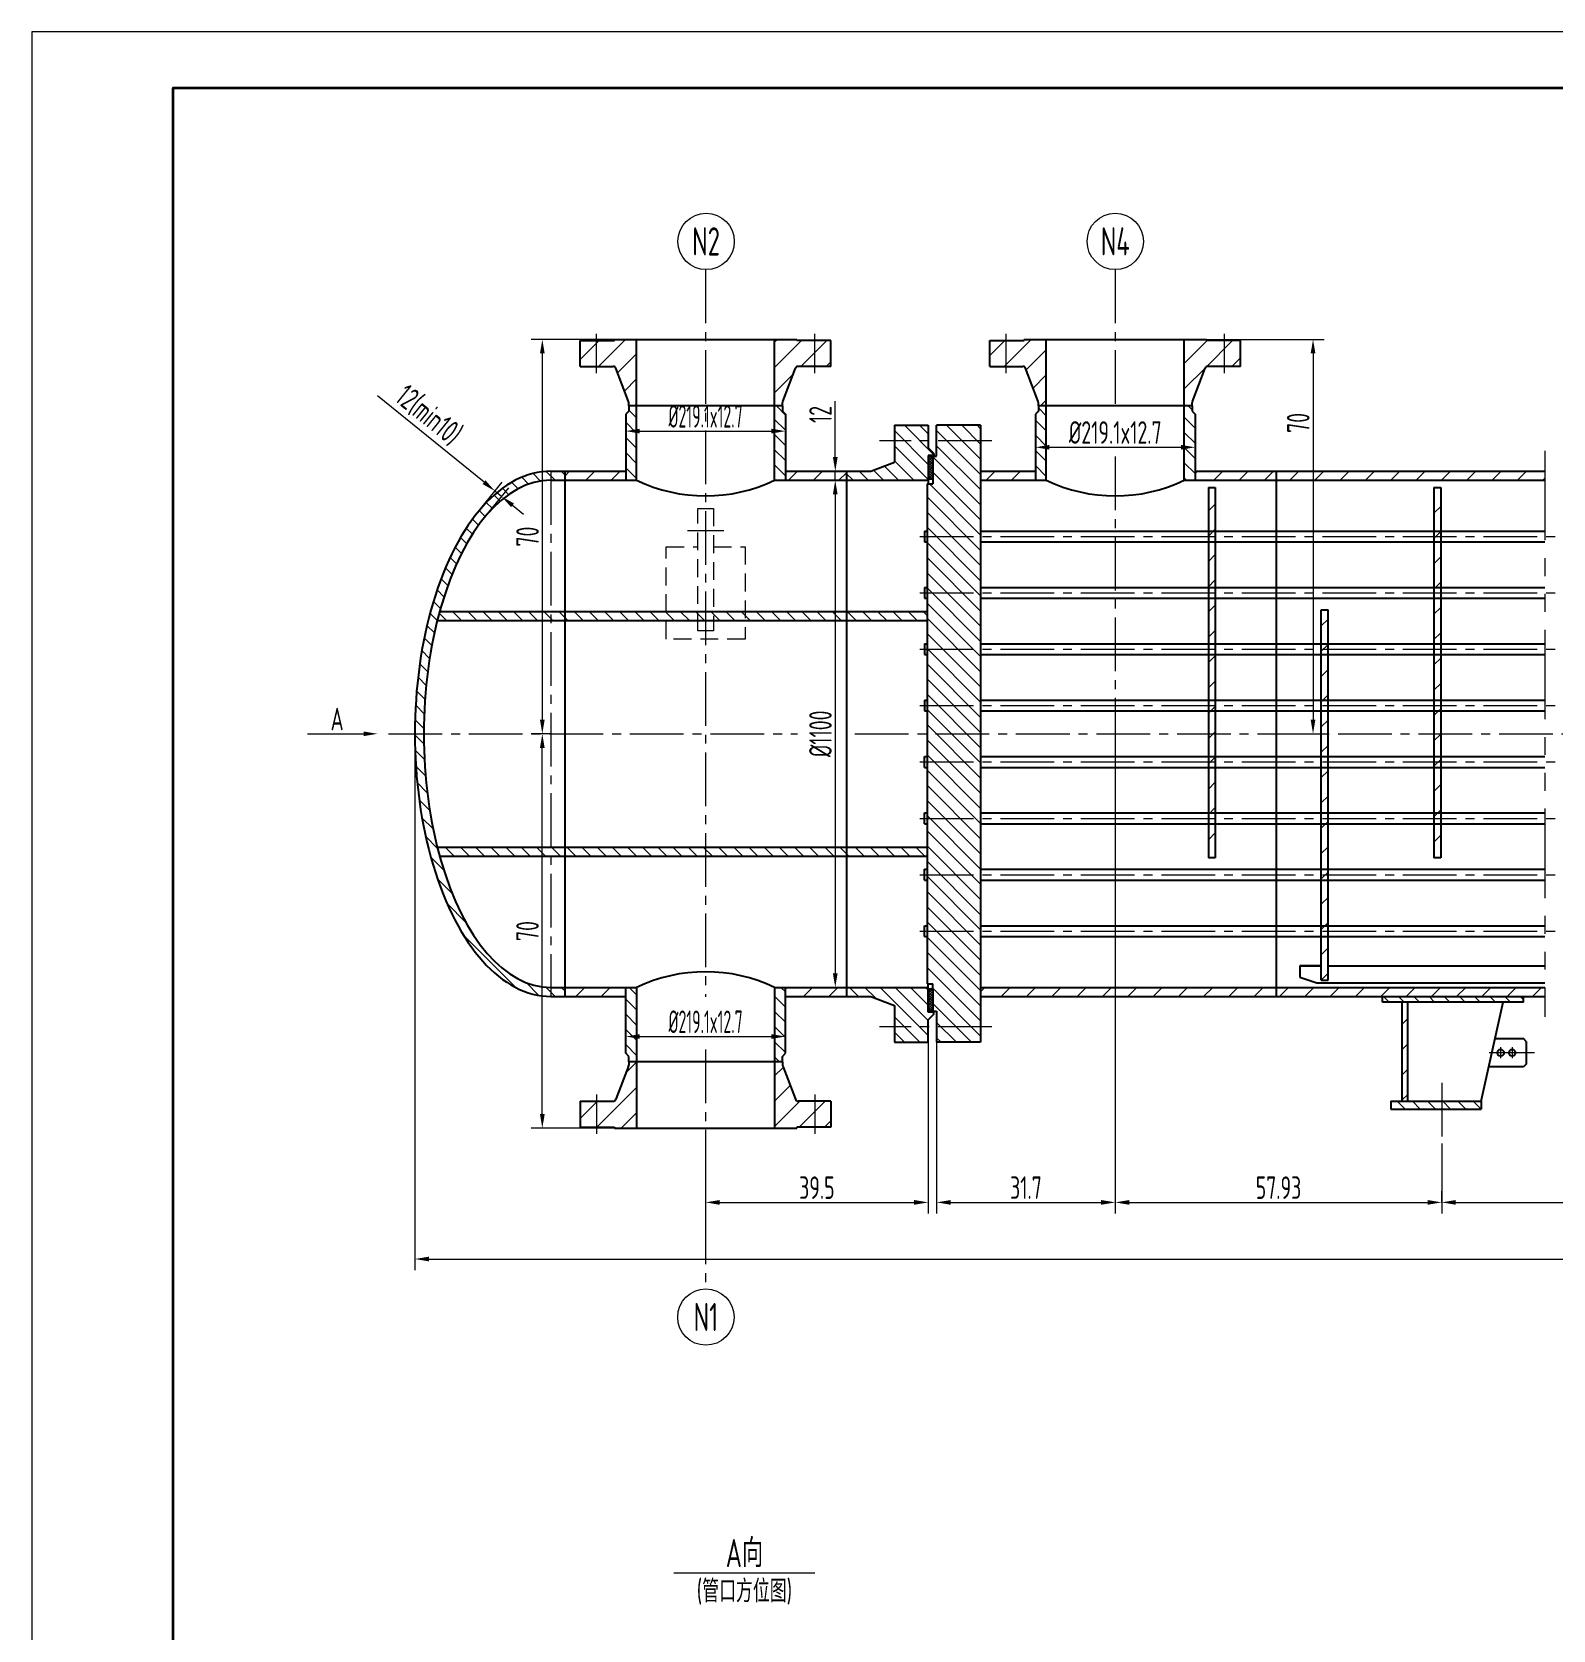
# Model space of a CAD drawing. Header units: millimetres. Extents: x 5765 to 6606, y -201 to 393.
# Drawn here: x 5765 to 6035, y 109.8 to 393.4 of the extents above; entities that cross this region are included whole.
import ezdxf
from ezdxf.enums import TextEntityAlignment as Align

# ---------------------------------------------------------------- set-up
doc = ezdxf.new("R2010")
doc.units = ezdxf.units.MM
for name, pattern in [('CENTER2', [28.575, 19.05, -3.175, 3.175, -3.175]), ('DASHED2', [9.525, 6.35, -3.175]), ('PHANTOM2', [31.75, 15.875, -3.175, 3.175, -3.175, 3.175, -3.175])]:
    doc.linetypes.add(name, pattern=pattern)
for name, color, linetype, lineweight in [('1粗实线', 7, 'Continuous', 35), ('2细实线', 3, 'Continuous', 13), ('3中心线', 1, 'CENTER2', 13), ('4虚线', 4, 'DASHED2', 13), ('5双点划线', 2, 'PHANTOM2', 13), ('6剖面线', 6, 'Continuous', 13), ('7文本', 2, 'Continuous', 13), ('8标注', 3, 'Continuous', 13), ('9图表', 4, 'Continuous', 13)]:
    doc.layers.add(name, color=color, linetype=linetype, lineweight=lineweight)
doc.styles.add('lanpec', font='bpec_e.shx', dxfattribs={"width": 0.75, "bigfont": 'hztxt.shx'})
doc.styles.add('lanpec-dim', font='bpec_e.shx', dxfattribs={"width": 0.75})
doc.dimstyles.new('lanpec', dxfattribs={"dimtxt": 4, "dimasz": 2.5, "dimexe": 2, "dimexo": 0, "dimtad": 1, "dimdsep": 46, "dimtxsty": 'lanpec-dim', "dimcen": 2.5, "dimclrd": 256, "dimclre": 256, "dimclrt": 256, "dimazin": 0, "dimtfac": 1, "dimtmove": 0, "dimatfit": 3, "dimfxl": 1, "dimlwd": -1, "dimlwe": -1, "dimarcsym": 0})
doc.dimstyles.new('lanpec$0', dxfattribs={"dimscale": 10, "dimtxt": 4, "dimasz": 2.5, "dimexe": 2, "dimexo": 0, "dimtad": 1, "dimdec": 1, "dimdsep": 46, "dimtxsty": 'lanpec-dim', "dimcen": 0.09, "dimclrd": 256, "dimclre": 256, "dimclrt": 256, "dimadec": 1, "dimazin": 0, "dimtfac": 0.707, "dimtdec": 1, "dimtmove": 0, "dimatfit": 3, "dimfxl": 1, "dimarcsym": 0})
pattern_1 = [(135, (5991.7117, 1254.9638), (-1.3470384, -1.3470384), [])]
pattern_2 = [(135, (-1050.3, 43.95), (-1.3470384, -1.3470384), [])]
pattern_3 = [(45, (5991.7117, 1254.9638), (-2.245064, 2.245064), [])]
pattern_4 = [(45, (5977.4117, 1254.9638), (-2.245064, 2.245064), [])]
pattern_5 = [(135, (4739.6455, 1247.7437), (-1.3470384, -1.3470384), [])]
pattern_6 = [(135, (6681.3107, -1572.4452), (-1.3470384, -1.3470384), [])]

# ---------------------------------------------------------------- blocks, each defined once
blk = doc.blocks.new('A1')
at = {"layer": '1粗实线'}
blk.add_lwpolyline([(-816, 10), (-10, 10), (-10, 584), (-816, 584)], close=True, dxfattribs=at)
at = {"layer": '9图表'}
blk.add_lwpolyline([(-841, 0), (0, 0), (0, 594), (-841, 594)], close=True, dxfattribs=at)
blk = doc.blocks.new('*U41')
at = {"layer": '2细实线'}
blk.add_line((-12.5, 0), (12.5, 0), dxfattribs=at)
at = {"layer": '7文本', "style": 'lanpec', "width": 0.75}
for tag, height, p in [('节点图名称', 5, (0, 3.5)), ('比例', 4, (0, -3.25))]:
    blk.add_attdef(tag, text='', height=height, dxfattribs=at).set_placement(p, align=Align.MIDDLE_CENTER)
blk = doc.blocks.new('*D59')
at = {"layer": '8标注', "transparency": 16777216}
for p, q in [((5907.59, 313.88), (5909.59, 313.88)), ((5907.59, 311.38), (5907.59, 226.38)), ((5907.59, 223.88), (5909.59, 223.88))]:
    blk.add_line(p, q, dxfattribs=at)
for points in [[(5907.17, 311.38), (5908.01, 311.38), (5907.59, 313.88)], [(5907.17, 226.38), (5908.01, 226.38), (5907.59, 223.88)]]:
    blk.add_solid(points, dxfattribs=at)
at = {"layer": 'Defpoints', "color": 0, "transparency": 16777216}
for p in [(5907.59, 313.88), (5907.59, 223.88), (5907.59, 223.88)]:
    blk.add_point(p, dxfattribs=at)
at = {"layer": '8标注', "transparency": 16777216, "insert": (5904.96, 268.88), "char_height": 4, "attachment_point": 5, "rotation": 90, "style": 'lanpec-dim'}
blk.add_mtext('%%C1100', dxfattribs=at)
blk = doc.blocks.new('*D60')
at = {"layer": '8标注', "transparency": 16777216}
for p, q in [((5907.59, 317.98), (5907.59, 327.9)), ((5911.02, 315.48), (5905.59, 315.48)), ((5907.59, 313.88), (5907.59, 315.48)), ((5911.02, 313.88), (5905.59, 313.88)), ((5907.59, 311.38), (5907.59, 308.88))]:
    blk.add_line(p, q, dxfattribs=at)
for points in [[(5907.17, 317.98), (5908.01, 317.98), (5907.59, 315.48)], [(5907.17, 311.38), (5908.01, 311.38), (5907.59, 313.88)]]:
    blk.add_solid(points, dxfattribs=at)
at = {"layer": 'Defpoints', "color": 0, "transparency": 16777216}
for p in [(5907.59, 315.48), (5911.02, 315.48), (5911.02, 313.88)]:
    blk.add_point(p, dxfattribs=at)
at = {"layer": '8标注', "transparency": 16777216, "insert": (5904.96, 325.55), "char_height": 4, "attachment_point": 5, "rotation": 90, "style": 'lanpec-dim'}
blk.add_mtext('12', dxfattribs=at)
blk = doc.blocks.new('*D61')
at = {"layer": '8标注', "transparency": 16777216}
for p, q in [((5845.26, 313.54), (5826.34, 328.87)), ((5844.12, 308.16), (5848.46, 313.52)), ((5845.3, 307.21), (5849.63, 312.56)), ((5848.37, 311.01), (5847.2, 311.96)), ((5850.32, 309.44), (5852.26, 307.86))]:
    blk.add_line(p, q, dxfattribs=at)
for points in [[(5845.52, 313.86), (5844.99, 313.21), (5847.2, 311.96)], [(5850.58, 309.76), (5850.05, 309.11), (5848.37, 311.01)]]:
    blk.add_solid(points, dxfattribs=at)
at = {"layer": 'Defpoints', "color": 0, "transparency": 16777216}
for p in [(5847.2, 311.96), (5844.12, 308.16), (5845.3, 307.21)]:
    blk.add_point(p, dxfattribs=at)
at = {"layer": '8标注', "transparency": 16777216, "insert": (5835.4, 325.38), "char_height": 4, "attachment_point": 5, "rotation": 320.9752, "style": 'lanpec-dim'}
blk.add_mtext('12(min10)', dxfattribs=at)
blk = doc.blocks.new('*D62')
at = {"layer": '8标注', "transparency": 16777216}
for p, q in [((5943.1, 319.73), (5943.1, 321.73)), ((5971.47, 318.4), (5971.47, 321.73)), ((5945.6, 319.73), (5968.97, 319.73))]:
    blk.add_line(p, q, dxfattribs=at)
for points in [[(5945.6, 320.15), (5945.6, 319.32), (5943.1, 319.73)], [(5968.97, 320.15), (5968.97, 319.32), (5971.47, 319.73)]]:
    blk.add_solid(points, dxfattribs=at)
at = {"layer": 'Defpoints', "color": 0, "transparency": 16777216}
for p in [(5943.1, 319.73), (5971.47, 319.73), (5971.47, 318.4)]:
    blk.add_point(p, dxfattribs=at)
at = {"layer": '8标注', "transparency": 16777216, "insert": (5957.28, 322.36), "char_height": 4, "attachment_point": 5, "style": 'lanpec-dim'}
blk.add_mtext('%%C219.1x12.7', dxfattribs=at)
blk = doc.blocks.new('*D64')
at = {"layer": '8标注', "transparency": 16777216}
for p, q in [((5870.4, 215.16), (5870.4, 217.16)), ((5898.77, 213.77), (5898.77, 217.16)), ((5872.9, 215.16), (5896.27, 215.16))]:
    blk.add_line(p, q, dxfattribs=at)
for points in [[(5872.9, 215.57), (5872.9, 214.74), (5870.4, 215.16)], [(5896.27, 215.57), (5896.27, 214.74), (5898.77, 215.16)]]:
    blk.add_solid(points, dxfattribs=at)
at = {"layer": 'Defpoints', "color": 0, "transparency": 16777216}
for p in [(5870.4, 215.16), (5898.77, 215.16), (5898.77, 213.77)]:
    blk.add_point(p, dxfattribs=at)
at = {"layer": '8标注', "transparency": 16777216, "insert": (5884.58, 217.78), "char_height": 4, "attachment_point": 5, "style": 'lanpec-dim'}
blk.add_mtext('{\\W0.6;%%C219.1x12.7}', dxfattribs=at)
blk = doc.blocks.new('管口号')
at = {"layer": '2细实线'}
blk.add_circle((0, 5), 5, dxfattribs=at)
at = {"layer": '7文本', "style": 'lanpec', "width": 0.75}
blk.add_attdef('N', text='', height=5, dxfattribs=at).set_placement((0, 5), align=Align.MIDDLE_CENTER)
blk = doc.blocks.new('*D70')
at = {"layer": '8标注', "transparency": 16777216}
for p, q in [((5924.08, 214.13), (5924.08, 183.72)), ((5884.58, 191.8), (5884.58, 183.72)), ((5887.08, 185.72), (5921.58, 185.72))]:
    blk.add_line(p, q, dxfattribs=at)
for points in [[(5887.08, 186.14), (5887.08, 185.3), (5884.58, 185.72)], [(5921.58, 186.14), (5921.58, 185.3), (5924.08, 185.72)]]:
    blk.add_solid(points, dxfattribs=at)
at = {"layer": 'Defpoints', "color": 0, "transparency": 16777216}
for p in [(5924.08, 214.13), (5884.58, 191.8), (5924.08, 185.72)]:
    blk.add_point(p, dxfattribs=at)
at = {"layer": '8标注', "transparency": 16777216, "insert": (5904.33, 188.34), "char_height": 4, "attachment_point": 5, "style": 'lanpec-dim'}
blk.add_mtext('39.5', dxfattribs=at)
blk = doc.blocks.new('*D71')
at = {"layer": '8标注', "transparency": 16777216}
for p, q in [((5832.98, 268.88), (5832.98, 173.67)), ((6338.07, 268.88), (6338.07, 173.67)), ((5835.48, 175.67), (6335.57, 175.67))]:
    blk.add_line(p, q, dxfattribs=at)
for points in [[(5835.48, 176.09), (5835.48, 175.25), (5832.98, 175.67)], [(6335.57, 176.09), (6335.57, 175.25), (6338.07, 175.67)]]:
    blk.add_solid(points, dxfattribs=at)
at = {"layer": 'Defpoints', "color": 0, "transparency": 16777216}
for p in [(5832.98, 268.88), (6338.07, 268.88), (6338.07, 175.67)]:
    blk.add_point(p, dxfattribs=at)
at = {"layer": '8标注', "transparency": 16777216, "insert": (6085.53, 178.29), "char_height": 4, "attachment_point": 5, "style": 'lanpec-dim'}
blk.add_mtext('505.09', dxfattribs=at)
blk = doc.blocks.new('*D69')
at = {"layer": '8标注', "transparency": 16777216}
for p, q in [((6155.84, 194.72), (6155.84, 183.72)), ((6015.21, 185.72), (6015.21, 187.72)), ((6017.71, 185.72), (6153.34, 185.72))]:
    blk.add_line(p, q, dxfattribs=at)
for points in [[(6017.71, 186.14), (6017.71, 185.3), (6015.21, 185.72)], [(6153.34, 186.14), (6153.34, 185.3), (6155.84, 185.72)]]:
    blk.add_solid(points, dxfattribs=at)
at = {"layer": 'Defpoints', "color": 0, "transparency": 16777216}
for p in [(6155.84, 194.72), (6015.21, 185.72), (6155.84, 185.72)]:
    blk.add_point(p, dxfattribs=at)
at = {"layer": '8标注', "transparency": 16777216, "insert": (6085.53, 188.34), "char_height": 4, "attachment_point": 5, "style": 'lanpec-dim'}
blk.add_mtext('140.63', dxfattribs=at)
blk = doc.blocks.new('*D50')
at = {"layer": '8标注', "transparency": 16777216}
for p, q in [((5957.28, 268.88), (5957.28, 183.72)), ((5925.58, 214.13), (5925.58, 183.72)), ((5928.08, 185.72), (5954.78, 185.72))]:
    blk.add_line(p, q, dxfattribs=at)
for points in [[(5928.08, 186.14), (5928.08, 185.3), (5925.58, 185.72)], [(5954.78, 186.14), (5954.78, 185.3), (5957.28, 185.72)]]:
    blk.add_solid(points, dxfattribs=at)
at = {"layer": 'Defpoints', "color": 0, "transparency": 16777216}
for p in [(5957.28, 268.88), (5925.58, 214.13), (5957.28, 185.72)]:
    blk.add_point(p, dxfattribs=at)
at = {"layer": '8标注', "transparency": 16777216, "insert": (5941.43, 188.34), "char_height": 4, "attachment_point": 5, "style": 'lanpec-dim'}
blk.add_mtext('31.7', dxfattribs=at)
blk = doc.blocks.new('*D53')
at = {"layer": '8标注', "transparency": 16777216}
for p, q in [((6015.21, 196.16), (6015.21, 183.72)), ((5957.28, 194.84), (5957.28, 183.72)), ((5959.78, 185.72), (6012.71, 185.72))]:
    blk.add_line(p, q, dxfattribs=at)
for points in [[(5959.78, 186.14), (5959.78, 185.3), (5957.28, 185.72)], [(6012.71, 186.14), (6012.71, 185.3), (6015.21, 185.72)]]:
    blk.add_solid(points, dxfattribs=at)
at = {"layer": 'Defpoints', "color": 0, "transparency": 16777216}
for p in [(6015.21, 196.16), (5957.28, 194.84), (6015.21, 185.72)]:
    blk.add_point(p, dxfattribs=at)
at = {"layer": '8标注', "transparency": 16777216, "insert": (5986.25, 188.34), "char_height": 4, "attachment_point": 5, "style": 'lanpec-dim'}
blk.add_mtext('57.93', dxfattribs=at)
blk = doc.blocks.new('*D42')
at = {"layer": '8标注', "transparency": 16777216}
for p, q in [((5857.08, 268.88), (5853.6, 268.88)), ((5855.6, 201.38), (5855.6, 266.38)), ((5868.39, 198.88), (5853.6, 198.88))]:
    blk.add_line(p, q, dxfattribs=at)
for points in [[(5855.18, 266.38), (5856.02, 266.38), (5855.6, 268.88)], [(5855.18, 201.38), (5856.02, 201.38), (5855.6, 198.88)]]:
    blk.add_solid(points, dxfattribs=at)
at = {"layer": 'Defpoints', "color": 0, "transparency": 16777216}
for p in [(5855.6, 268.88), (5857.08, 268.88), (5868.39, 198.88)]:
    blk.add_point(p, dxfattribs=at)
at = {"layer": '8标注', "transparency": 16777216, "insert": (5852.98, 233.88), "char_height": 4, "attachment_point": 5, "rotation": 90, "style": 'lanpec-dim'}
blk.add_mtext('70', dxfattribs=at)
blk = doc.blocks.new('*D43')
at = {"layer": '8标注', "transparency": 16777216}
for p, q in [((5872.33, 338.88), (5853.6, 338.88)), ((5855.6, 336.38), (5855.6, 271.38)), ((5857.08, 268.88), (5853.6, 268.88))]:
    blk.add_line(p, q, dxfattribs=at)
for points in [[(5855.18, 336.38), (5856.02, 336.38), (5855.6, 338.88)], [(5855.18, 271.38), (5856.02, 271.38), (5855.6, 268.88)]]:
    blk.add_solid(points, dxfattribs=at)
at = {"layer": 'Defpoints', "color": 0, "transparency": 16777216}
for p in [(5872.33, 338.88), (5855.6, 268.88), (5857.08, 268.88)]:
    blk.add_point(p, dxfattribs=at)
at = {"layer": '8标注', "transparency": 16777216, "insert": (5852.98, 303.88), "char_height": 4, "attachment_point": 5, "rotation": 90, "style": 'lanpec-dim'}
blk.add_mtext('70', dxfattribs=at)
blk = doc.blocks.new('*D44')
at = {"layer": '8标注', "transparency": 16777216}
for p, q in [((5973.47, 338.88), (5994.38, 338.88)), ((5992.38, 336.38), (5992.38, 271.38)), ((5986.44, 268.88), (5994.38, 268.88))]:
    blk.add_line(p, q, dxfattribs=at)
for points in [[(5991.96, 336.38), (5992.8, 336.38), (5992.38, 338.88)], [(5991.96, 271.38), (5992.8, 271.38), (5992.38, 268.88)]]:
    blk.add_solid(points, dxfattribs=at)
at = {"layer": 'Defpoints', "color": 0, "transparency": 16777216}
for p in [(5973.47, 338.88), (5986.44, 268.88), (5992.38, 268.88)]:
    blk.add_point(p, dxfattribs=at)
at = {"layer": '8标注', "transparency": 16777216, "insert": (5989.76, 324.06), "char_height": 4, "attachment_point": 5, "rotation": 90, "style": 'lanpec-dim'}
blk.add_mtext('70', dxfattribs=at)
blk = doc.blocks.new('*D48')
at = {"layer": '8标注', "transparency": 16777216}
for p, q in [((5870.4, 322.6), (5870.4, 324.6)), ((5898.77, 323.99), (5898.77, 320.6)), ((5872.9, 322.6), (5896.27, 322.6))]:
    blk.add_line(p, q, dxfattribs=at)
for points in [[(5872.9, 323.02), (5872.9, 322.19), (5870.4, 322.6)], [(5896.27, 323.02), (5896.27, 322.19), (5898.77, 322.6)]]:
    blk.add_solid(points, dxfattribs=at)
at = {"layer": 'Defpoints', "color": 0, "transparency": 16777216}
for p in [(5898.77, 323.99), (5870.4, 322.6), (5898.77, 322.6)]:
    blk.add_point(p, dxfattribs=at)
at = {"layer": '8标注', "transparency": 16777216, "insert": (5884.58, 325.23), "char_height": 4, "attachment_point": 5, "style": 'lanpec-dim'}
blk.add_mtext('{\\W0.6;%%C219.1x12.7}', dxfattribs=at)

msp = doc.modelspace()

# ---------------------------------------------------------------- hatches: boundary and pattern name
at = {"layer": '6剖面线'}
h = msp.add_hatch(dxfattribs=at)
h.set_pattern_fill('ANSI31', color=256, style=0)
h.set_pattern_definition(pattern_3)
h.paths.add_polyline_path([(5903.953, 334.071), (5902.453, 334.071), (5902.453, 338.681), (5903.953, 338.681)])
h.paths.add_polyline_path([(5905.453, 334.071), (5903.953, 334.071), (5903.953, 338.681), (5905.453, 338.681)])
h.paths.add_polyline_path([(5902.453, 338.681), (5900.773, 338.681), (5900.773, 338.881), (5896.833, 338.881), (5896.833, 327.081), (5898.233, 327.081), (5898.233, 327.689, -0.09138), (5898.266, 327.867), (5900.51, 333.749, -0.3110597), (5900.977, 334.071), (5902.453, 334.071)])
h.paths.add_polyline_path([(5906.833, 338.681), (5905.453, 338.681), (5905.453, 334.071), (5906.833, 334.071)])
h.paths.add_polyline_path([(5872.333, 338.881), (5868.393, 338.881), (5868.393, 338.681), (5865.213, 338.681), (5865.213, 334.071), (5868.188, 334.071, -0.3110597), (5868.656, 333.749), (5870.9, 327.867, -0.09138), (5870.933, 327.689), (5870.933, 327.081), (5872.333, 327.081)])
h.paths.add_polyline_path([(5865.213, 338.681), (5862.333, 338.681), (5862.333, 334.071), (5865.213, 334.071)])
h = msp.add_hatch(dxfattribs=at)
h.set_pattern_fill('ANSI31', color=256, style=0)
h.set_pattern_definition([(45, (5976.023, 336.6136), (-2.24506, 2.24506), [])])
h.paths.add_polyline_path([(5976.653, 338.681), (5975.153, 338.681), (5975.153, 334.071), (5976.653, 334.071)])
h.paths.add_polyline_path([(5978.153, 338.681), (5976.653, 338.681), (5976.653, 334.071), (5978.153, 334.071)])
h.paths.add_polyline_path([(5975.153, 338.681), (5973.473, 338.681), (5973.473, 338.881), (5969.533, 338.881), (5969.533, 327.081), (5970.933, 327.081), (5970.933, 327.689, -0.09138), (5970.966, 327.867), (5973.21, 333.749, -0.3110597), (5973.677, 334.071), (5975.153, 334.071)])
h.paths.add_polyline_path([(5979.533, 338.681), (5978.153, 338.681), (5978.153, 334.071), (5979.533, 334.071)])
h.paths.add_polyline_path([(5945.033, 338.881), (5941.093, 338.881), (5941.093, 338.681), (5937.913, 338.681), (5937.913, 334.071), (5940.888, 334.071, -0.3110597), (5941.356, 333.749), (5943.6, 327.867, -0.09138), (5943.633, 327.689), (5943.633, 327.081), (5945.033, 327.081)])
h.paths.add_polyline_path([(5937.913, 338.681), (5935.033, 338.681), (5935.033, 334.071), (5937.913, 334.071)])
h = msp.add_hatch(dxfattribs=at)
h.set_pattern_fill('ANSI31', color=256, scale=0.6, angle=90, style=0)
h.set_pattern_definition(pattern_6)
h.paths.add_polyline_path([(5870.399, 325.585), (5870.933, 326.12), (5870.933, 327.081), (5872.333, 327.081), (5872.333, 313.881), (5870.399, 313.881)])
h.paths.add_polyline_path([(5898.767, 313.881), (5896.833, 313.881), (5896.833, 327.081), (5898.233, 327.081), (5898.233, 326.12), (5898.767, 325.585)])
h = msp.add_hatch(dxfattribs=at)
h.set_pattern_fill('ANSI31', color=256, scale=0.6, angle=90, style=0)
h.set_pattern_definition([(135, (5943.3934, 324.2713), (-1.34704, -1.34704), [])])
h.paths.add_polyline_path([(5943.633, 326.12), (5943.099, 325.585), (5943.099, 313.881), (5943.633, 313.881)])
h.paths.add_polyline_path([(5971.467, 325.585), (5970.933, 326.12), (5970.933, 313.881), (5971.467, 313.881)])
h.paths.add_polyline_path([(5945.033, 327.081), (5943.633, 327.081), (5943.633, 313.881), (5945.033, 313.881)])
h.paths.add_polyline_path([(5970.933, 327.081), (5969.533, 327.081), (5969.533, 313.881), (5970.933, 313.881)])
h = msp.add_hatch(dxfattribs=at)
h.set_pattern_fill('ANSI31', color=256, scale=0.6, angle=90, style=0)
h.set_pattern_definition([(135, (-65386.2316, -31461.832), (-1.34703842, -1.34703842), [])])
h.paths.add_polyline_path([(5924.083, 320.881), (5924.083, 323.631), (5918.083, 323.631), (5918.083, 320.881)])
h.paths.add_polyline_path([(5918.083, 320.881), (5918.083, 317.081), (5913.883, 315.481), (5909.583, 315.481), (5909.583, 313.881), (5924.083, 313.881), (5924.083, 318.281), (5925.083, 318.281), (5925.083, 318.631), (5924.083, 319.631), (5924.083, 320.881)])
h = msp.add_hatch(dxfattribs=at)
h.set_pattern_fill('ANSI31', color=256, scale=0.6, angle=90, style=0)
h.set_pattern_definition([(135, (717.56, -331.58), (-1.3470384, -1.3470384), [])])
h.paths.add_polyline_path([(5933.383, 323.631), (5925.583, 323.631), (5925.583, 320.881), (5933.383, 320.881)])
h.paths.add_polyline_path([(5933.383, 315.481), (5933.383, 320.881), (5925.583, 320.881), (5925.583, 318.131), (5924.883, 318.131), (5924.883, 314.131), (5924.883, 313.231), (5923.883, 313.231), (5923.883, 303.881), (5933.383, 303.881)])
h.paths.add_polyline_path([(5933.383, 303.881), (5923.883, 303.881), (5923.883, 293.881), (5933.383, 293.881)])
h.paths.add_polyline_path([(5933.383, 293.881), (5923.883, 293.881), (5923.883, 283.881), (5933.383, 283.881)])
h.paths.add_polyline_path([(5933.383, 283.881), (5923.883, 283.881), (5923.883, 273.881), (5933.383, 273.881)])
h.paths.add_polyline_path([(5933.383, 273.881), (5923.883, 273.881), (5923.883, 268.881), (5933.383, 268.881)])
h.paths.add_polyline_path([(5933.383, 268.881), (5923.883, 268.881), (5923.883, 263.881), (5933.383, 263.881)])
h.paths.add_polyline_path([(5933.383, 263.881), (5923.883, 263.881), (5923.883, 253.881), (5933.383, 253.881)])
h.paths.add_polyline_path([(5933.383, 253.881), (5923.883, 253.881), (5923.883, 243.881), (5933.383, 243.881)])
h.paths.add_polyline_path([(5933.383, 243.881), (5923.883, 243.881), (5923.883, 233.881), (5933.383, 233.881)])
h.paths.add_polyline_path([(5933.383, 233.881), (5923.883, 233.881), (5923.883, 224.531), (5924.883, 224.531), (5924.883, 219.631), (5925.583, 219.631), (5925.583, 216.881), (5933.383, 216.881)])
h.paths.add_polyline_path([(5933.383, 216.881), (5925.583, 216.881), (5925.583, 214.131), (5933.383, 214.131)])
h = msp.add_hatch(dxfattribs=at)
h.set_pattern_fill('ANSI37', color=256, scale=0.1, style=0)
h.set_pattern_definition([(45, (4709.59433, 1247.7437), (-0.2245064, 0.2245064), []), (135, (4709.59433, 1247.7437), (-0.2245064, -0.2245064), [])])
h.paths.add_polyline_path([(5924.083, 314.131), (5924.883, 314.131), (5924.883, 318.131), (5924.083, 318.131)])
h = msp.add_hatch(dxfattribs=at)
h.set_pattern_fill('ANSI31', color=256, scale=0.6, angle=90, style=0)
h.set_pattern_definition(pattern_1)
edge = h.paths.add_edge_path()
edge.add_ellipse((5857.083, 268.881), major_axis=(0, 45), ratio=0.5, start_angle=0, end_angle=90, ccw=False)
edge.add_line((5857.083, 313.881), (5857.083, 315.481))
edge.add_ellipse((5857.083, 268.881), major_axis=(0, 46.6), ratio=0.5171674, start_angle=0, end_angle=90)
edge.add_line((5832.983, 268.881), (5834.583, 268.881))
h.paths.add_polyline_path([(5859.583, 313.881), (5859.583, 315.481), (5857.083, 315.481), (5857.083, 313.881)])
edge = h.paths.add_edge_path()
edge.add_ellipse((5857.083, 268.881), major_axis=(0, 45), ratio=0.5, start_angle=90, end_angle=180, ccw=False)
edge.add_line((5834.583, 268.881), (5832.983, 268.881))
edge.add_ellipse((5857.083, 268.881), major_axis=(0, 46.6), ratio=0.5171674, start_angle=90, end_angle=180)
edge.add_line((5857.083, 222.281), (5857.083, 223.881))
h.paths.add_polyline_path([(5857.083, 223.881), (5857.083, 222.281), (5859.583, 222.281), (5859.583, 223.881)])
h = msp.add_hatch(dxfattribs=at)
h.set_pattern_fill('ANSI31', color=256, style=0)
h.set_pattern_definition(pattern_3)
h.paths.add_polyline_path([(5859.583, 315.481), (5859.583, 313.881), (5870.399, 313.881), (5870.399, 315.481)])
h.paths.add_polyline_path([(5909.583, 313.881), (5909.583, 315.481), (5898.767, 315.481), (5898.767, 313.881)])
h = msp.add_hatch(dxfattribs=at)
h.set_pattern_fill('ANSI31', color=256, style=0)
h.set_pattern_definition(pattern_4)
h.paths.add_polyline_path([(5943.099, 313.881), (5943.099, 315.481), (5933.383, 315.481), (5933.383, 313.881)])
h.paths.add_polyline_path([(6004.83, 315.481), (6004.83, 313.881), (6033.526, 313.881), (6033.526, 315.481)])
h.paths.add_polyline_path([(6004.83, 313.881), (6004.83, 315.481), (5971.467, 315.481), (5971.467, 313.881)])
h = msp.add_hatch(dxfattribs=at)
h.set_pattern_fill('ANSI31', color=256, style=0)
h.set_pattern_definition(pattern_4)
h.paths.add_polyline_path([(5975.037, 312.581), (5973.837, 312.581), (5973.837, 246.881), (5975.037, 246.881)])
h = msp.add_hatch(dxfattribs=at)
h.set_pattern_fill('ANSI31', color=256, style=0)
h.set_pattern_definition(pattern_4)
h.paths.add_polyline_path([(6015.037, 312.581), (6013.837, 312.581), (6013.837, 246.881), (6015.037, 246.881)])
h = msp.add_hatch(dxfattribs=at)
h.set_pattern_fill('ANSI31', color=256, scale=0.6, angle=90, style=0)
h.set_pattern_definition(pattern_2)
h.paths.add_polyline_path([(5884.583, 290.581), (5857.083, 290.581), (5857.083, 289.781), (5884.583, 289.781)])
h.paths.add_polyline_path([(5884.583, 289.781), (5857.083, 289.781), (5857.083, 288.981), (5884.583, 288.981)])
h.paths.add_polyline_path([(5909.583, 290.581), (5884.583, 290.581), (5884.583, 289.781), (5909.583, 289.781)])
h.paths.add_polyline_path([(5909.583, 289.781), (5884.583, 289.781), (5884.583, 288.981), (5909.583, 288.981)])
h.paths.add_polyline_path([(5923.883, 290.581), (5909.583, 290.581), (5909.583, 289.781), (5923.883, 289.781)])
h.paths.add_polyline_path([(5923.883, 289.781), (5909.583, 289.781), (5909.583, 288.981), (5923.883, 288.981)])
h.paths.add_polyline_path([(5837.411, 290.581), (5837.224, 289.781), (5857.083, 289.781), (5857.083, 290.581)])
h.paths.add_polyline_path([(5837.224, 289.781), (5837.038, 288.981), (5857.083, 288.981), (5857.083, 289.781)])
h = msp.add_hatch(dxfattribs=at)
h.set_pattern_fill('ANSI31', color=256, style=0)
h.set_pattern_definition(pattern_4)
h.paths.add_polyline_path([(5995.037, 290.881), (5993.837, 290.881), (5993.837, 225.181), (5995.037, 225.181)])
h = msp.add_hatch(dxfattribs=at)
h.set_pattern_fill('ANSI31', color=256, scale=0.6, angle=90, style=0)
h.set_pattern_definition(pattern_2)
h.paths.add_polyline_path([(5884.583, 247.181), (5857.083, 247.181), (5857.083, 247.981), (5884.583, 247.981)])
h.paths.add_polyline_path([(5884.583, 247.981), (5857.083, 247.981), (5857.083, 248.781), (5884.583, 248.781)])
h.paths.add_polyline_path([(5911.09, 247.181), (5884.583, 247.181), (5884.583, 247.981), (5911.09, 247.981)])
h.paths.add_polyline_path([(5911.09, 247.981), (5884.583, 247.981), (5884.583, 248.781), (5911.09, 248.781)])
h.paths.add_polyline_path([(5923.883, 247.181), (5911.09, 247.181), (5911.09, 247.981), (5923.883, 247.981)])
h.paths.add_polyline_path([(5923.883, 247.981), (5911.09, 247.981), (5911.09, 248.781), (5923.883, 248.781)])
h.paths.add_polyline_path([(5837.411, 247.181), (5837.224, 247.981), (5857.083, 247.981), (5857.083, 247.181)])
h.paths.add_polyline_path([(5837.224, 247.981), (5837.038, 248.781), (5857.083, 248.781), (5857.083, 247.981)])
h = msp.add_hatch(dxfattribs=at)
h.set_pattern_fill('ANSI31', color=256, style=0)
h.set_pattern_definition(pattern_3)
h.paths.add_polyline_path([(5870.399, 222.281), (5870.399, 223.881), (5859.583, 223.881), (5859.583, 222.281)])
h.paths.add_polyline_path([(5898.767, 223.881), (5898.767, 222.281), (5909.583, 222.281), (5909.583, 223.881)])
h = msp.add_hatch(dxfattribs=at)
h.set_pattern_fill('ANSI31', color=256, scale=0.6, angle=90, style=0)
h.set_pattern_definition(pattern_6)
h.paths.add_polyline_path([(5870.399, 212.176), (5870.933, 211.642), (5870.933, 210.681), (5872.333, 210.681), (5872.333, 223.881), (5870.399, 223.881)])
h.paths.add_polyline_path([(5898.767, 223.881), (5896.833, 223.881), (5896.833, 210.681), (5898.233, 210.681), (5898.233, 211.642), (5898.767, 212.176)])
h = msp.add_hatch(dxfattribs=at)
h.set_pattern_fill('ANSI31', color=256, scale=0.6, angle=90, style=0)
h.set_pattern_definition(pattern_1)
h.paths.add_polyline_path([(5909.583, 223.881), (5909.583, 222.281), (5913.883, 222.281), (5918.083, 220.681), (5918.083, 216.881), (5924.083, 216.881), (5924.083, 218.131), (5925.083, 219.131), (5925.083, 219.481), (5924.083, 219.481), (5924.083, 223.881)])
h.paths.add_polyline_path([(5918.083, 216.881), (5918.083, 214.131), (5924.083, 214.131), (5924.083, 216.881)])
h = msp.add_hatch(dxfattribs=at)
h.set_pattern_fill('ANSI37', color=256, scale=0.1, style=0)
h.set_pattern_definition([(315, (-65386.23156, 31999.59342), (-0.224506403, -0.224506403), []), (225, (-65386.23156, 31999.59342), (-0.224506403, 0.224506403), [])])
h.paths.add_polyline_path([(5924.083, 219.631), (5924.883, 219.631), (5924.883, 223.631), (5924.083, 223.631)])
h = msp.add_hatch(dxfattribs=at)
h.set_pattern_fill('ANSI31', color=256, style=0)
h.set_pattern_definition(pattern_4)
h.paths.add_polyline_path([(5959.419, 222.281), (5959.419, 223.881), (5933.383, 223.881), (5933.383, 222.281)])
h.paths.add_polyline_path([(5959.419, 223.881), (5959.419, 222.281), (6033.526, 222.281), (6033.526, 223.881)])
h = msp.add_hatch(dxfattribs=at)
h.set_pattern_fill('ANSI31', color=256, scale=0.6, angle=90, style=0)
h.set_pattern_definition(pattern_5)
h.paths.add_polyline_path([(6029.713, 221.281), (6029.713, 222.281), (6004.713, 222.281), (6004.713, 221.281)])
h = msp.add_hatch(dxfattribs=at)
h.set_pattern_fill('ANSI31', color=256, style=0)
h.set_pattern_definition([(45, (4739.6455, 1247.7437), (-2.245064, 2.245064), [])])
h.paths.add_polyline_path([(6009.213, 221.281), (6008.213, 221.281), (6008.213, 203.681), (6009.213, 203.681)])
h = msp.add_hatch(dxfattribs=at)
h.set_pattern_fill('ANSI31', color=256, style=0)
h.set_pattern_definition(pattern_3)
h.paths.add_polyline_path([(5903.953, 203.691), (5902.453, 203.691), (5902.453, 199.081), (5903.953, 199.081)])
h.paths.add_polyline_path([(5905.453, 203.691), (5903.953, 203.691), (5903.953, 199.081), (5905.453, 199.081)])
h.paths.add_polyline_path([(5902.453, 199.081), (5900.773, 199.081), (5900.773, 198.881), (5896.833, 198.881), (5896.833, 210.681), (5898.233, 210.681), (5898.233, 210.073, 0.09138), (5898.266, 209.895), (5900.51, 204.012, 0.3110597), (5900.977, 203.691), (5902.453, 203.691)])
h.paths.add_polyline_path([(5906.833, 199.081), (5905.453, 199.081), (5905.453, 203.691), (5906.833, 203.691)])
h.paths.add_polyline_path([(5872.333, 198.881), (5868.393, 198.881), (5868.393, 199.081), (5865.213, 199.081), (5865.213, 203.691), (5868.188, 203.691, 0.3110597), (5868.656, 204.012), (5870.9, 209.895, 0.09138), (5870.933, 210.073), (5870.933, 210.681), (5872.333, 210.681)])
h.paths.add_polyline_path([(5865.213, 199.081), (5862.333, 199.081), (5862.333, 203.691), (5865.213, 203.691)])
h = msp.add_hatch(dxfattribs=at)
h.set_pattern_fill('ANSI31', color=256, scale=0.6, angle=90, style=0)
h.set_pattern_definition(pattern_5)
h.paths.add_polyline_path([(6015.213, 202.281), (6015.213, 203.681), (6006.213, 203.681), (6006.213, 202.281)])
h.paths.add_polyline_path([(6022.213, 202.281), (6022.213, 203.681), (6015.213, 203.681), (6015.213, 202.281)])

# ---------------------------------------------------------------- linework, layer by layer
for p, q in [((5862.333, 334.071), (5862.333, 338.681)), ((5862.333, 338.681), (5868.393, 338.681)), ((5868.393, 338.681), (5868.393, 338.881)), ((5868.393, 338.881), (5900.773, 338.881)), ((5872.333, 313.881), (5872.333, 338.881)), ((5896.833, 313.881), (5896.833, 338.881)), ((5900.773, 338.681), (5900.773, 338.881)), ((5906.833, 338.681), (5900.773, 338.681)), ((5906.833, 334.071), (5906.833, 338.681)), ((5935.033, 334.071), (5935.033, 338.681)), ((5935.033, 338.681), (5941.093, 338.681)), ((5941.093, 338.681), (5941.093, 338.881)), ((5941.093, 338.881), (5973.473, 338.881)), ((5945.033, 313.881), (5945.033, 338.881)), ((5969.533, 313.881), (5969.533, 338.881)), ((5973.473, 338.681), (5973.473, 338.881)), ((5979.533, 338.681), (5973.473, 338.681)), ((5979.533, 334.071), (5979.533, 338.681)), ((5862.333, 334.071), (5868.188, 334.071)), ((5870.9, 327.867), (5868.656, 333.749)), ((5898.266, 327.867), (5900.51, 333.749)), ((5906.833, 334.071), (5900.977, 334.071)), ((5935.033, 334.071), (5940.888, 334.071)), ((5943.6, 327.867), (5941.356, 333.749)), ((5970.966, 327.867), (5973.21, 333.749)), ((5979.533, 334.071), (5973.677, 334.071)), ((5870.933, 327.081), (5870.933, 327.689)), ((5898.233, 327.081), (5870.933, 327.081)), ((5870.933, 327.081), (5870.933, 326.12)), ((5898.233, 327.081), (5898.233, 327.689)), ((5898.233, 327.081), (5898.233, 326.12)), ((5943.633, 327.081), (5943.633, 327.689)), ((5970.933, 327.081), (5943.633, 327.081)), ((5943.633, 327.081), (5943.633, 326.12)), ((5943.633, 327.081), (5943.633, 326.12)), ((5970.933, 327.081), (5970.933, 327.689)), ((5970.933, 327.081), (5970.933, 326.12)), ((5970.933, 327.081), (5970.933, 326.12)), ((5870.933, 326.12), (5870.399, 325.585)), ((5870.399, 325.585), (5870.399, 313.881)), ((5898.233, 326.12), (5898.767, 325.585)), ((5898.767, 325.585), (5898.767, 313.881)), ((5918.083, 323.631), (5918.083, 317.081)), ((5918.083, 323.631), (5924.083, 323.631)), ((5924.083, 323.631), (5924.083, 319.631)), ((5925.583, 318.131), (5925.583, 323.631)), ((5933.383, 323.631), (5925.583, 323.631)), ((5933.383, 323.631), (5933.383, 315.481)), ((5943.633, 326.12), (5943.099, 325.585)), ((5943.099, 325.585), (5943.099, 313.881)), ((5970.933, 326.12), (5971.467, 325.585)), ((5971.467, 325.585), (5971.467, 313.881)), ((5925.083, 318.631), (5924.083, 319.631)), ((5924.083, 318.281), (5924.083, 313.231)), ((5925.083, 318.281), (5924.083, 318.281)), ((5924.883, 318.131), (5925.583, 318.131)), ((5924.883, 318.131), (5924.883, 313.231)), ((5924.883, 318.131), (5925.583, 318.131)), ((5925.083, 318.631), (5925.083, 318.131)), ((5857.083, 315.481), (5859.583, 315.481)), ((5859.583, 315.481), (5859.583, 268.881)), ((5859.583, 315.481), (5870.399, 315.481)), ((5898.767, 315.481), (5909.583, 315.481)), ((5909.583, 315.481), (5909.583, 268.881)), ((5909.583, 315.481), (5913.883, 315.481)), ((5913.883, 315.481), (5918.083, 317.081)), ((5933.383, 315.481), (5933.383, 214.131)), ((5933.383, 315.481), (5943.099, 315.481)), ((5971.467, 315.481), (6004.83, 315.481)), ((5985.85, 315.481), (5985.85, 222.281)), ((6004.83, 315.481), (6033.526, 315.481)), ((5857.083, 313.881), (5859.583, 313.881)), ((5859.583, 313.881), (5872.333, 313.881)), ((5896.833, 313.881), (5909.583, 313.881)), ((5909.583, 313.881), (5924.083, 313.881)), ((5923.883, 313.231), (5924.883, 313.231)), ((5923.883, 313.231), (5923.883, 224.531)), ((5933.383, 313.881), (5945.033, 313.881)), ((5969.533, 313.881), (6004.11, 313.881)), ((5973.837, 312.581), (5973.837, 246.881)), ((5973.837, 312.581), (5975.037, 312.581)), ((5975.037, 312.581), (5975.037, 246.881)), ((6004.11, 313.881), (6033.526, 313.881)), ((6013.837, 312.581), (6013.837, 246.881)), ((6013.837, 312.581), (6015.037, 312.581)), ((6015.037, 312.581), (6015.037, 246.881)), ((5923.433, 304.831), (5923.883, 304.831)), ((5923.433, 304.831), (5923.433, 302.931)), ((5933.383, 304.831), (6033.526, 304.831)), ((5923.433, 302.931), (5923.883, 302.931)), ((5933.383, 302.931), (6033.526, 302.931)), ((5923.433, 294.831), (5923.883, 294.831)), ((5923.433, 294.831), (5923.433, 292.931)), ((5923.433, 292.931), (5923.883, 292.931)), ((5933.383, 294.831), (6033.526, 294.831)), ((5933.383, 292.931), (6033.526, 292.931)), ((5837.372, 290.581), (5909.583, 290.581)), ((5909.583, 290.581), (5923.883, 290.581)), ((5993.837, 225.181), (5993.837, 290.881)), ((5993.837, 290.881), (5995.037, 290.881)), ((5995.037, 225.181), (5995.037, 290.881)), ((5836.952, 288.981), (5909.583, 288.981)), ((5909.583, 288.981), (5923.883, 288.981)), ((5923.433, 284.831), (5923.883, 284.831)), ((5923.433, 284.831), (5923.433, 282.931)), ((5933.383, 284.831), (6033.526, 284.831)), ((5923.433, 282.931), (5923.883, 282.931)), ((5933.383, 282.931), (6033.526, 282.931)), ((5923.433, 274.831), (5923.883, 274.831)), ((5923.433, 274.831), (5923.433, 272.931)), ((5923.433, 272.931), (5923.883, 272.931)), ((5933.383, 274.831), (6033.526, 274.831)), ((5933.383, 272.931), (6033.526, 272.931)), ((5859.583, 268.881), (5859.583, 222.281)), ((5909.583, 268.881), (5909.583, 222.281)), ((5923.433, 264.831), (5923.883, 264.831)), ((5923.433, 262.931), (5923.433, 264.831)), ((5933.383, 264.831), (6033.526, 264.831)), ((5923.433, 262.931), (5923.883, 262.931)), ((5933.383, 262.931), (6033.526, 262.931)), ((5923.433, 254.831), (5923.883, 254.831)), ((5923.433, 252.931), (5923.433, 254.831)), ((5923.433, 252.931), (5923.883, 252.931)), ((5933.383, 254.831), (6033.526, 254.831)), ((5933.383, 252.931), (6033.526, 252.931)), ((5836.952, 248.781), (5909.583, 248.781)), ((5837.372, 247.181), (5909.583, 247.181)), ((5909.583, 248.781), (5923.883, 248.781)), ((5909.583, 247.181), (5923.883, 247.181)), ((5975.037, 246.881), (5973.837, 246.881)), ((6015.037, 246.881), (6013.837, 246.881)), ((5923.433, 244.831), (5923.883, 244.831)), ((5923.433, 242.931), (5923.433, 244.831)), ((5933.383, 244.831), (6033.526, 244.831)), ((5923.433, 242.931), (5923.883, 242.931)), ((5933.383, 242.931), (6033.526, 242.931)), ((5923.433, 234.831), (5923.883, 234.831)), ((5923.433, 232.931), (5923.433, 234.831)), ((5923.433, 232.931), (5923.883, 232.931)), ((5933.383, 234.831), (6033.526, 234.831)), ((5933.383, 232.931), (6033.526, 232.931)), ((5990.037, 227.681), (5993.837, 227.681)), ((5993.837, 227.681), (5990.037, 227.681)), ((5990.037, 227.681), (5990.037, 225.681)), ((5995.037, 227.681), (6033.526, 227.681)), ((5923.883, 224.531), (5924.883, 224.531)), ((5924.083, 219.481), (5924.083, 224.531)), ((5924.883, 219.631), (5924.883, 224.531)), ((5990.037, 225.681), (5993.037, 224.681)), ((5993.037, 224.681), (6033.526, 224.681)), ((5993.837, 225.181), (5995.037, 225.181)), ((5857.083, 223.881), (5859.583, 223.881)), ((5857.083, 222.281), (5859.583, 222.281)), ((5859.583, 223.881), (5872.333, 223.881)), ((5859.583, 222.281), (5870.399, 222.281)), ((5870.399, 212.176), (5870.399, 223.881)), ((5872.333, 223.881), (5872.333, 198.881)), ((5896.833, 223.881), (5909.583, 223.881)), ((5896.833, 223.881), (5896.833, 198.881)), ((5898.767, 212.176), (5898.767, 223.881)), ((5898.767, 222.281), (5909.583, 222.281)), ((5909.583, 223.881), (5924.083, 223.881)), ((5909.583, 222.281), (5913.883, 222.281)), ((5913.883, 222.281), (5918.083, 220.681)), ((5933.383, 223.881), (5958.699, 223.881)), ((5933.383, 222.281), (5959.419, 222.281)), ((5958.699, 223.881), (6033.526, 223.881)), ((5959.419, 222.281), (6033.526, 222.281)), ((6004.713, 221.281), (6004.713, 222.281)), ((6029.713, 221.281), (6004.713, 221.281)), ((6008.213, 203.681), (6008.213, 221.281)), ((6009.213, 203.681), (6009.213, 221.281)), ((6022.213, 203.681), (6026.105, 221.281)), ((6029.713, 221.281), (6029.713, 222.281)), ((5918.083, 220.681), (5918.083, 214.131)), ((5925.083, 219.481), (5924.083, 219.481)), ((5925.083, 219.131), (5924.083, 218.131)), ((5924.883, 219.631), (5925.583, 219.631)), ((5924.883, 219.631), (5925.583, 219.631)), ((5925.083, 219.131), (5925.083, 219.631)), ((5925.583, 219.631), (5925.583, 214.131)), ((5924.083, 214.131), (5924.083, 218.131)), ((5918.083, 214.131), (5924.083, 214.131)), ((5933.383, 214.131), (5925.583, 214.131)), ((5870.9, 209.895), (5868.656, 204.012)), ((5870.933, 211.642), (5870.399, 212.176)), ((5870.933, 210.681), (5870.933, 211.642)), ((5898.233, 210.681), (5870.933, 210.681)), ((5870.933, 210.681), (5870.933, 210.073)), ((5898.233, 211.642), (5898.767, 212.176)), ((5898.233, 210.681), (5898.233, 211.642)), ((5898.233, 210.681), (5898.233, 210.073)), ((5898.266, 209.895), (5900.51, 204.012)), ((5862.333, 203.691), (5862.333, 199.081)), ((5862.333, 203.691), (5868.188, 203.691)), ((5906.833, 203.691), (5900.977, 203.691)), ((5906.833, 203.691), (5906.833, 199.081)), ((6006.213, 203.681), (6022.213, 203.681)), ((6006.213, 203.681), (6006.213, 202.281)), ((6006.213, 202.281), (6022.213, 202.281)), ((6006.213, 202.281), (6022.213, 202.281)), ((6022.213, 203.681), (6022.213, 202.281)), ((5862.333, 199.081), (5868.393, 199.081)), ((5868.393, 199.081), (5868.393, 198.881)), ((5868.393, 198.881), (5900.773, 198.881)), ((5906.833, 199.081), (5900.773, 199.081)), ((5900.773, 199.081), (5900.773, 198.881))]:
    msp.add_line(p, q)
at = {"ltscale": 2}
for p, q in [((6024.668, 214.781), (6029.713, 214.781)), ((6030.213, 214.281), (6029.713, 214.781)), ((6030.213, 214.281), (6030.213, 210.281)), ((6030.213, 210.281), (6029.713, 209.781)), ((6029.713, 209.781), (6023.562, 209.781))]:
    msp.add_line(p, q, dxfattribs=at)
for points in [[(5924.883, 318.131), (5924.083, 318.131), (5924.083, 314.131), (5924.883, 314.131), (5924.883, 318.131)], [(5924.883, 219.631), (5924.083, 219.631), (5924.083, 223.631), (5924.883, 223.631), (5924.883, 219.631)]]:
    msp.add_lwpolyline(points)
at = {"ltscale": 3}
for centre in [(6025.663, 212.281), (6027.713, 212.281)]:
    msp.add_circle(centre, 0.6, dxfattribs=at)
for centre, radius, start, end in [((5868.188, 333.571), 0.5, 20.88476, 90), ((5900.977, 333.571), 0.5, 90, 159.11524), ((5940.888, 333.571), 0.5, 20.88476, 90), ((5973.677, 333.571), 0.5, 90, 159.11524), ((5870.433, 327.689), 0.5, 0, 20.88476), ((5898.733, 327.689), 0.5, 159.11524, 180), ((5943.133, 327.689), 0.5, 0, 20.88476), ((5971.433, 327.689), 0.5, 159.11524, 180), ((5884.583, 339.581), 28.471, 244.51564, 295.48436), ((5957.283, 339.581), 28.471, 244.51564, 295.48436), ((5884.583, 198.18), 28.471, 64.51564, 115.48436), ((5870.433, 210.073), 0.5, 339.11524, 0), ((5898.733, 210.073), 0.5, 180, 200.88476), ((5868.188, 204.191), 0.5, 270, 339.11524), ((5900.977, 204.191), 0.5, 200.88476, 270)]:
    msp.add_arc(centre, radius, start, end)
for major_axis, ratio in [((0, 46.6), 0.5171674), ((0, 45), 0.5)]:
    msp.add_ellipse((5857.083, 268.881), major_axis=major_axis, ratio=ratio, start_param=0, end_param=3.1415927)
at = {"layer": '3中心线', "ltscale": 0.5}
for p, q in [((5884.583, 351.27), (5884.583, 222.196)), ((5957.283, 351.27), (5957.283, 326.086)), ((5865.213, 332.881), (5865.213, 339.871)), ((5903.953, 332.881), (5903.953, 339.871)), ((5937.913, 332.881), (5937.913, 339.871)), ((5976.653, 332.881), (5976.653, 339.871)), ((5935.35, 320.881), (5915.412, 320.881)), ((5957.283, 318.105), (5957.283, 268.881)), ((5857.083, 315.481), (5857.083, 222.281)), ((5887.814, 304.885), (5881.352, 304.885)), ((5922.613, 303.881), (6247.624, 303.881)), ((5922.613, 293.881), (6247.624, 293.881)), ((5922.613, 283.881), (6247.624, 283.881)), ((5922.613, 273.881), (6138.311, 273.881)), ((5828.293, 268.881), (5900.886, 268.881)), ((5911.09, 268.881), (6138.311, 268.881)), ((5922.613, 263.881), (6138.311, 263.881)), ((5922.613, 253.881), (6247.624, 253.881)), ((5922.613, 243.881), (6247.624, 243.881)), ((5922.613, 233.881), (6247.624, 233.881)), ((5935.35, 216.881), (5915.412, 216.881)), ((5884.583, 212.856), (5884.583, 170.372)), ((6025.663, 213.244), (6025.663, 211.317)), ((6027.713, 213.244), (6027.713, 211.317)), ((6031.657, 212.281), (6023.623, 212.281)), ((5865.213, 204.881), (5865.213, 197.891)), ((5903.953, 204.881), (5903.953, 197.891)), ((6015.213, 206.913), (6015.213, 196.164))]:
    msp.add_line(p, q, dxfattribs=at)
at = {"layer": '4虚线', "ltscale": 0.5}
for p, q in [((5883.183, 308.885), (5885.983, 308.885)), ((5883.183, 287.163), (5883.183, 308.885)), ((5885.983, 308.885), (5885.983, 287.163)), ((5877.583, 302.088), (5883.183, 302.088)), ((5877.583, 285.698), (5877.583, 302.088)), ((5885.983, 302.088), (5891.583, 302.088)), ((5891.583, 302.088), (5891.583, 285.698)), ((5885.983, 287.163), (5883.183, 287.163)), ((5891.583, 285.698), (5877.583, 285.698))]:
    msp.add_line(p, q, dxfattribs=at)
at = {"layer": '5双点划线'}
msp.add_line((6033.526, 319.103), (6033.526, 218.659), dxfattribs=at)
at = {"layer": '8标注'}
msp.add_line((5813.95, 268.881), (5823.867, 268.881), dxfattribs=at)
msp.add_solid([(5823.867, 269.297), (5823.867, 268.464), (5826.367, 268.881)], dxfattribs=at)

# ---------------------------------------------------------------- block references
msp.add_blockref('*U41', (5891.466, 119.983)).add_auto_attribs({'节点图名称': 'A向', '比例': '(管口方位图)'})
at = {"layer": '2细实线'}
msp.add_blockref('A1', (6606.028, -200.559), dxfattribs=at)
at = {"layer": '8标注'}
for p, values in [((5884.666, 351.269), {'N': 'N2'}), ((5957.283, 351.27), {'N': 'N4'}), ((5884.634, 160.372), {'N': 'N1'})]:
    msp.add_blockref('管口号', p, dxfattribs=at).add_auto_attribs(values)

# ---------------------------------------------------------------- texts
at = {"layer": '8标注', "insert": (5819.184, 271.506), "char_height": 4, "attachment_point": 5, "style": 'lanpec-dim'}
msp.add_mtext('A', dxfattribs=at)

# ---------------------------------------------------------------- dimensions: what is measured, and where the dimension line sits
at = {"layer": '8标注'}
for p1, angle, picture, middle in [((5872.333, 338.881), 270, '*D43', (5852.975, 303.881)), ((5868.393, 198.881), 90, '*D42', (5852.975, 233.881))]:
    dim = msp.add_linear_dim(base=(5855.6, 268.881), p1=p1, p2=(5857.083, 268.881), angle=angle, dimstyle='lanpec$0', override={"dimscale": 1, "dimdec": 2, "dimcen": 2.5, "dimadec": 2, "dimtfac": 1, "dimtdec": 2, "dimlwd": 65535, "dimlwe": 65535}, dxfattribs=at)
    dim.commit()
    dim.dimension.update_dxf_attribs({"geometry": picture, "text_midpoint": middle})
dim = msp.add_linear_dim(base=(5992.38, 268.881), p1=(5973.473, 338.881), p2=(5986.437, 268.881), angle=270, dimstyle='lanpec$0', override={"dimscale": 1, "dimdec": 2, "dimcen": 2.5, "dimadec": 2, "dimtfac": 1, "dimtdec": 2, "dimlwd": 65535, "dimlwe": 65535}, dxfattribs=at)
dim.commit()
dim.dimension.update_dxf_attribs({"geometry": '*D44', "text_midpoint": (5992.38, 324.06), "dimtype": 160})
for base, p1, p2, angle, text, picture, middle, dimtype in [((5847.198, 311.963), (5845.296, 307.211), (5844.119, 308.165), 140.97518, '12(min10)', '*D61', (5833.516, 323.052), 161), ((5907.588, 315.481), (5911.018, 313.881), (5911.018, 315.481), 90, '12', '*D60', (5907.588, 325.55), 160)]:
    dim = msp.add_linear_dim(base=base, p1=p1, p2=p2, angle=angle, text=text, dimstyle='lanpec', dxfattribs=at)
    dim.commit()
    dim.dimension.update_dxf_attribs({"geometry": picture, "text_midpoint": middle, "dimtype": dimtype})
for base, p1, p2, text, picture, middle in [((5898.767, 322.603), (5870.399, 322.603), (5898.767, 323.994), '{\\W0.6;%%C219.1x12.7}', '*D48', (5884.583, 325.228)), ((5971.467, 319.732), (5943.099, 319.732), (5971.467, 318.396), '%%C219.1x12.7', '*D62', (5957.283, 322.357)), ((5898.767, 215.158), (5870.399, 215.158), (5898.767, 213.768), '{\\W0.6;%%C219.1x12.7}', '*D64', (5884.583, 217.783))]:
    dim = msp.add_linear_dim(base=base, p1=p1, p2=p2, text=text, dimstyle='lanpec', dxfattribs=at)
    dim.commit()
    dim.dimension.update_dxf_attribs({"geometry": picture, "text_midpoint": middle})
dim = msp.add_linear_dim(base=(5907.588, 223.881), p1=(5907.588, 313.881), p2=(5907.588, 223.881), angle=90, text='%%C1100', dimstyle='lanpec', dxfattribs=at)
dim.commit()
dim.dimension.update_dxf_attribs({"geometry": '*D59', "text_midpoint": (5904.963, 268.881)})
for base, p1, p2, picture, middle in [((6338.074, 175.67), (5832.983, 268.881), (6338.074, 268.881), '*D71', (6085.528, 178.295)), ((5957.283, 185.72), (5925.583, 214.131), (5957.283, 268.881), '*D50', (5941.433, 188.345)), ((5924.083, 185.72), (5884.583, 191.8), (5924.083, 214.131), '*D70', (5904.333, 188.345)), ((6015.213, 185.72), (5957.283, 194.845), (6015.213, 196.164), '*D53', (5986.248, 188.345)), ((6155.843, 185.72), (6015.213, 185.72), (6155.843, 194.722), '*D69', (6085.528, 188.345))]:
    dim = msp.add_linear_dim(base=base, p1=p1, p2=p2, dimstyle='lanpec$0', override={"dimscale": 1, "dimdec": 2, "dimcen": 2.5, "dimadec": 2, "dimtfac": 1, "dimtdec": 2, "dimlwd": 65535, "dimlwe": 65535}, dxfattribs=at)
    dim.commit()
    dim.dimension.update_dxf_attribs({"geometry": picture, "text_midpoint": middle})

doc.saveas('drawing.dxf')
